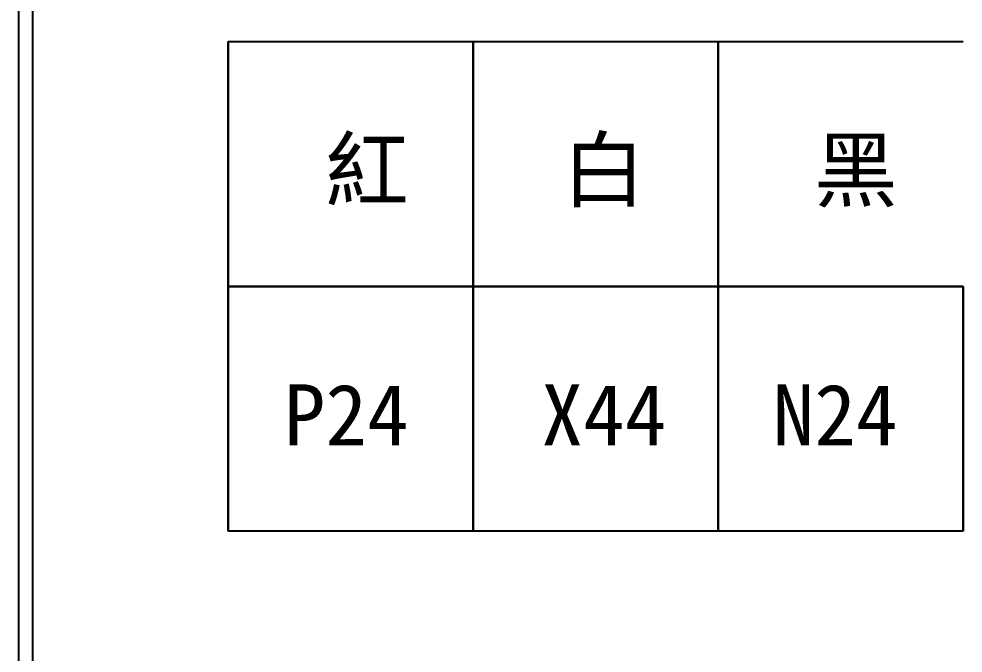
# Model space of a CAD drawing. Extents: x 275 to 562, y 265 to 469.
# Drawn here: x 274.9 to 360.1, y 326.5 to 383.8 of the extents above; entities that cross this region are included whole.
import ezdxf

# ---------------------------------------------------------------- set-up
doc = ezdxf.new("R2010")
doc.units = 0
doc.layers.add('圖框層', color=7, linetype='CONTINUOUS')
doc.layers.add('標尺寸層', color=3, linetype='CONTINUOUS')
doc.styles.add('STSL', font='kaiu.ttf')

msp = doc.modelspace()

# ---------------------------------------------------------------- linework, layer by layer
at = {"layer": '圖框層', "color": 7}
for p, q in [((274.898, 264.945), (274.898, 468.914)), ((276.148, 266.195), (276.148, 467.665))]:
    msp.add_line(p, q, dxfattribs=at)
at = {"layer": '標尺寸層', "color": 7}
for p, q in [((293.78, 381.783), (293.78, 359.664)), ((293.78, 381.783), (315.899, 381.783)), ((293.78, 359.664), (293.78, 381.783)), ((293.78, 381.783), (293.78, 359.664)), ((293.78, 381.783), (315.899, 381.783)), ((293.78, 359.664), (293.78, 381.783)), ((315.899, 381.783), (315.899, 359.664)), ((315.899, 381.783), (338.018, 381.783)), ((315.899, 359.664), (315.899, 381.783)), ((315.899, 381.783), (315.899, 359.664)), ((315.899, 359.664), (315.899, 381.783)), ((338.018, 381.783), (338.018, 359.664)), ((338.018, 381.783), (360.136, 381.783)), ((338.018, 359.664), (338.018, 381.783)), ((315.899, 359.664), (293.78, 359.664)), ((315.899, 359.664), (293.78, 359.664)), ((293.78, 359.664), (293.78, 337.545)), ((293.78, 359.664), (315.899, 359.664)), ((293.78, 337.545), (293.78, 359.664)), ((293.78, 359.664), (293.78, 337.545)), ((293.78, 359.664), (315.899, 359.664)), ((293.78, 337.545), (293.78, 359.664)), ((338.018, 359.664), (315.899, 359.664)), ((315.899, 359.664), (315.899, 337.545)), ((315.899, 359.664), (338.018, 359.664)), ((315.899, 337.545), (315.899, 359.664)), ((315.899, 359.664), (315.899, 337.545)), ((315.899, 337.545), (315.899, 359.664)), ((360.136, 359.664), (338.018, 359.664)), ((338.018, 359.664), (338.018, 337.545)), ((338.018, 359.664), (360.136, 359.664)), ((338.018, 337.545), (338.018, 359.664)), ((360.136, 359.664), (360.136, 337.545)), ((360.136, 337.545), (360.136, 359.664)), ((315.899, 337.545), (293.78, 337.545)), ((315.899, 337.545), (293.78, 337.545)), ((338.018, 337.545), (315.899, 337.545)), ((360.136, 337.545), (338.018, 337.545))]:
    msp.add_line(p, q, dxfattribs=at)

# ---------------------------------------------------------------- texts
at = {"layer": '圖框層', "color": 7, "style": 'STSL'}
for s, height, p in [('紅', 5.53, (302.546, 367.418)), ('白', 5.53, (323.932, 367.418)), ('黑', 5.53, (346.682, 367.418)), ('P24', 5.5297, (298.804, 345.299)), ('X44', 5.5297, (322.061, 345.299)), ('N24', 5.5297, (342.94, 345.299))]:
    msp.add_text(s, height=height, dxfattribs=at).set_placement(p)

doc.saveas('drawing.dxf')
